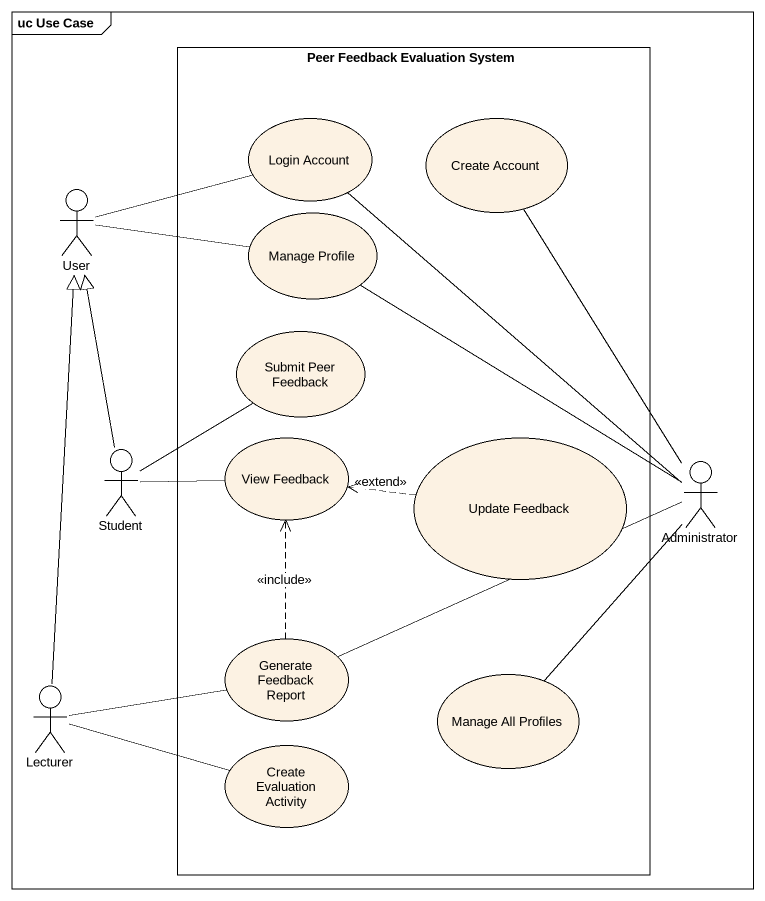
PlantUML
@startuml
mainframe uc Use Case
rectangle "Peer Feedback Evaluation System" as Peer_Feedback_Evaluation {
  usecase "Login Account" as Login_Account
  usecase "Create Account" as Create_Account
  usecase "Manage Profile" as Manage_Profile
  usecase "Submit Peer Feedback" as Submit_Peer_Feedback
  usecase "View Feedback" as View_Feedback
  usecase "Update Feedback" as Update_Feedback
  usecase "Generate Feedback Report" as Generate_Feedback_Report
  usecase "Manage All Profiles" as Manage_All_Profiles
  usecase "Create Evaluation Activity" as Create_Evaluation_Activity
}
actor User
actor Student
actor Administrator
actor Lecturer
User -right- Login_Account
User -right- Manage_Profile
Student -up-|> User
Student -up- Submit_Peer_Feedback
Student -right- View_Feedback
Update_Feedback .left.> View_Feedback : <<extend>>
Administrator -up- Login_Account
Administrator -up- Create_Account
Administrator -up- Manage_Profile
Administrator -left- Generate_Feedback_Report
Administrator -- Manage_All_Profiles
Generate_Feedback_Report .up.> View_Feedback : <<include>>
Lecturer -up-|> User
Lecturer -right- Generate_Feedback_Report
Lecturer -right- Create_Evaluation_Activity
@enduml
